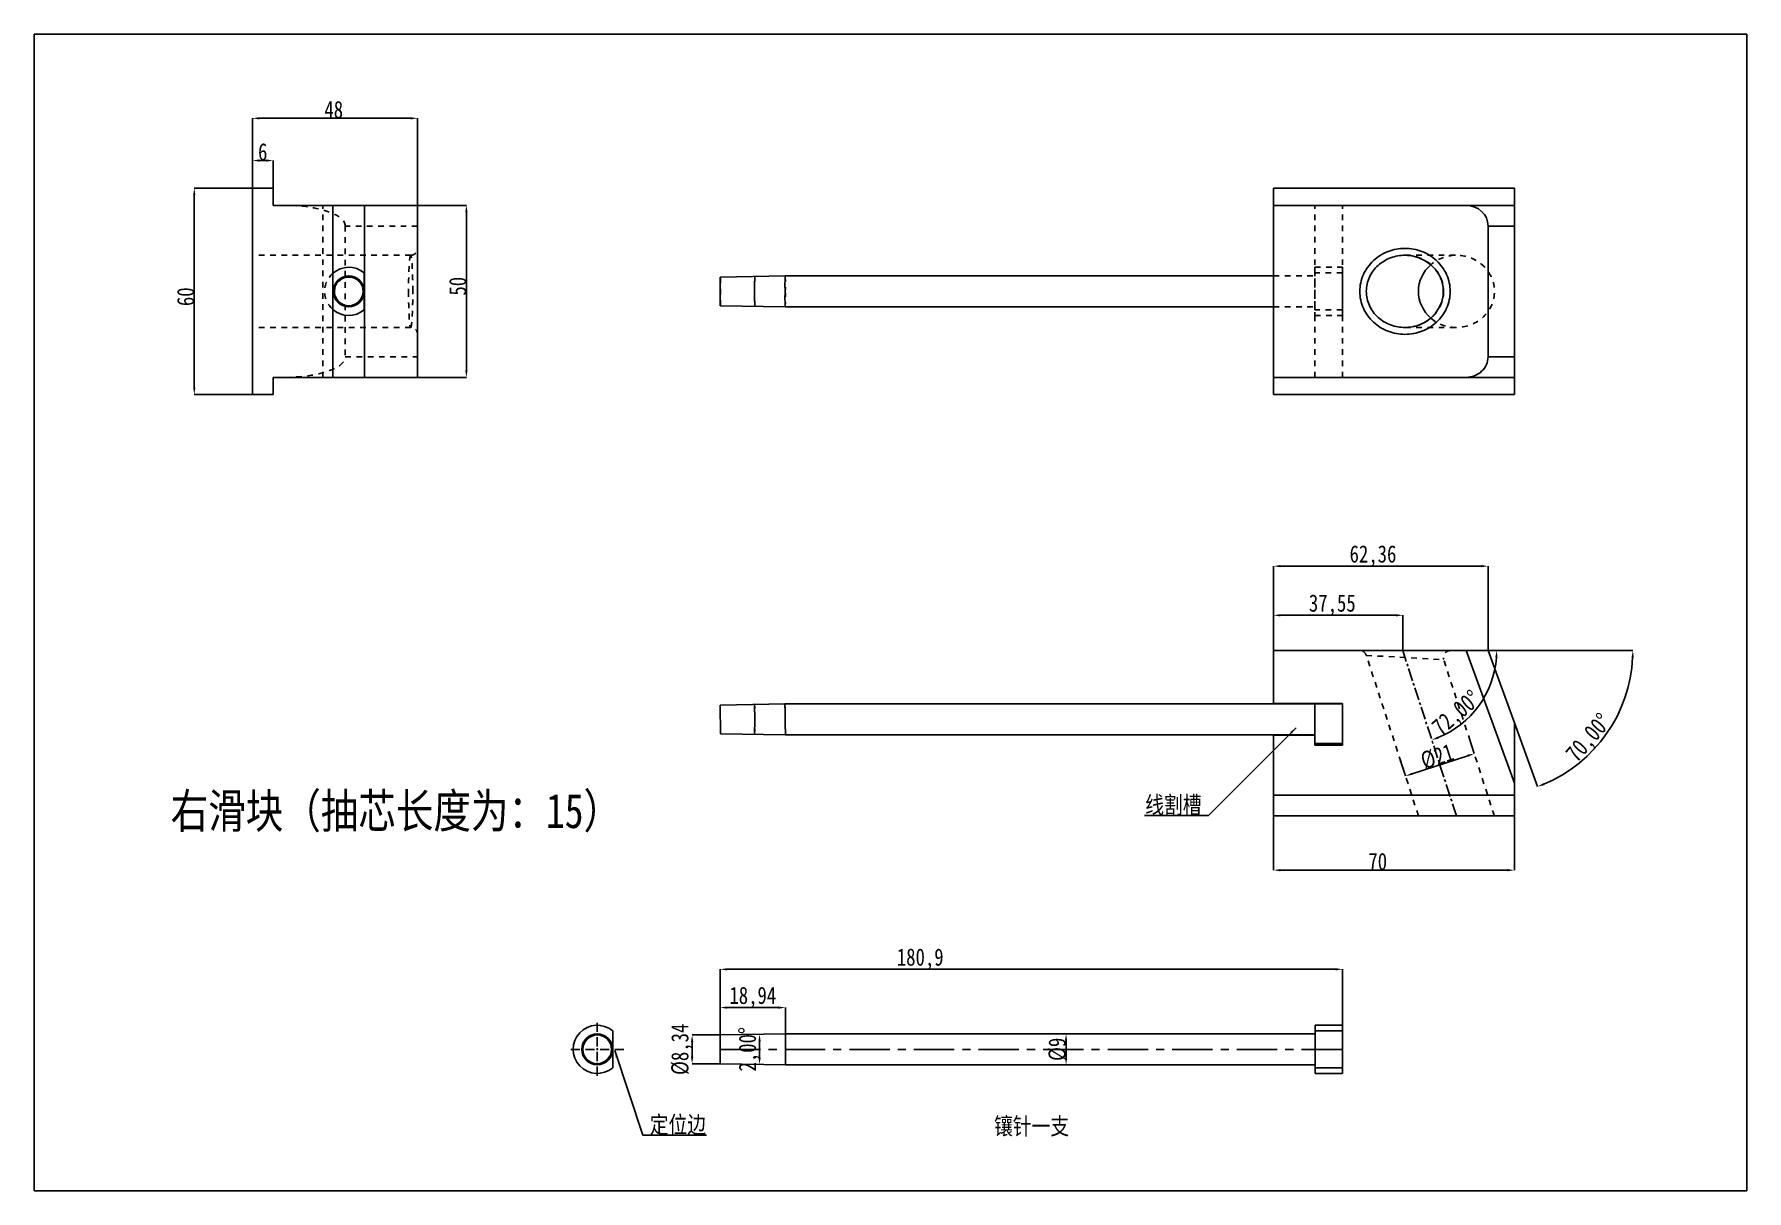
# Model space of a CAD drawing. Header units: millimetres. Extents: x 1937 to 4271, y -9032 to 1737.
# Drawn here: x 2443.4 to 2941.2, y -8301.4 to -7965.1 of the extents above; entities that cross this region are included whole.
import ezdxf

# ---------------------------------------------------------------- set-up
doc = ezdxf.new("R2010")
doc.units = ezdxf.units.MM
doc.header["$LTSCALE"] = 16.335
doc.header["$PDMODE"] = 3
doc.header["$PDSIZE"] = 0.3125
doc.linetypes.add('CENTER', pattern=[0.6, 0.375, -0.075, 0.075, -0.075])
doc.linetypes.add('HIDDEN', pattern=[0.2, 0.1, -0.1])
doc.layers.get('0').update_dxf_attribs({"linetype": 'CONTINUOUS'})
doc.layers.get('Defpoints').update_dxf_attribs({"linetype": 'CONTINUOUS'})
doc.layers.add('DEFAULT_2', color=8, linetype='HIDDEN')
doc.layers.add('dim', color=3, linetype='CONTINUOUS')
doc.styles.get("Standard").update_dxf_attribs({"font": 'txt', "width": 0.8})
doc.dimstyles.new('副本 ISO-25-1', dxfattribs={"dimtxt": 10, "dimasz": 10, "dimexe": 0, "dimexo": 0, "dimgap": 0, "dimtad": 1, "dimtxsty": 'Standard', "dimcen": 0, "dimclrd": 6, "dimclre": 6, "dimclrt": 4, "dimazin": 0, "dimtfac": 1, "dimtofl": 0, "dimtmove": 0, "dimatfit": 3, "dimfxl": 0, "dimarcsym": 0})

# ---------------------------------------------------------------- blocks, each defined once
blk = doc.blocks.new('*D251')
at = {"layer": 'Defpoints', "color": 0}
for p in [(2803.66, -8134.08), (2803.66, -8144.35), (2841.22, -8144.35)]:
    blk.add_point(p, dxfattribs=at)
at = {"layer": 'dim', "color": 6, "lineweight": -2}
for p, q in [((2803.66, -8144.35), (2803.66, -8134.08)), ((2839.22, -8134.08), (2805.66, -8134.08)), ((2841.22, -8144.35), (2841.22, -8134.08))]:
    blk.add_line(p, q, dxfattribs=at)
at = {"layer": 'dim', "color": 6}
for points in [[(2805.66, -8133.74), (2805.66, -8134.41), (2803.66, -8134.08)], [(2839.22, -8133.74), (2839.22, -8134.41), (2841.22, -8134.08)]]:
    blk.add_solid(points, dxfattribs=at)
at = {"layer": 'dim', "color": 4, "insert": (2820.73, -8131.16), "char_height": 5, "attachment_point": 5}
blk.add_mtext('37,55', dxfattribs=at)
blk = doc.blocks.new('*D252')
at = {"layer": 'Defpoints', "color": 0}
for p in [(2803.66, -8144.35), (2841.22, -8144.35), (2866.02, -8144.35), (2866.16, -8155.45), (2856.81, -8192.35)]:
    blk.add_point(p, dxfattribs=at)
at = {"layer": 'dim', "color": 6, "lineweight": -2}
blk.add_line((2866.02, -8144.35), (2868.52, -8144.35), dxfattribs=at)
blk.add_arc((2841.22, -8144.35), 27.3, 292.1984, 355.8016, dxfattribs=at)
at = {"layer": 'dim', "color": 6}
for points in [[(2868.11, -8146.33), (2868.78, -8146.36), (2868.52, -8144.35)], [(2851.65, -8169.94), (2851.42, -8169.31), (2849.65, -8170.31)]]:
    blk.add_solid(points, dxfattribs=at)
at = {"layer": 'dim', "color": 4, "insert": (2857.09, -8162.85), "char_height": 5, "attachment_point": 5, "rotation": 40.6194}
blk.add_mtext('72,00°', dxfattribs=at)
blk = doc.blocks.new('*D253')
at = {"layer": 'Defpoints', "color": 0}
for p in [(2803.66, -8144.35), (2866.02, -8144.35), (2866.02, -8144.35), (2904.65, -8161.01), (2873.66, -8165.35)]:
    blk.add_point(p, dxfattribs=at)
at = {"layer": 'dim', "color": 6, "lineweight": -2}
for p, q in [((2866.02, -8144.35), (2908.09, -8144.35)), ((2873.66, -8165.35), (2880.41, -8183.88))]:
    blk.add_line(p, q, dxfattribs=at)
blk.add_arc((2866.02, -8144.35), 42.07, 292.7242, 357.2758, dxfattribs=at)
at = {"layer": 'dim', "color": 6}
for points in [[(2907.71, -8146.34), (2908.38, -8146.35), (2908.09, -8144.35)], [(2882.39, -8183.46), (2882.15, -8182.84), (2880.41, -8183.88)]]:
    blk.add_solid(points, dxfattribs=at)
at = {"layer": 'dim', "color": 4, "insert": (2895.6, -8169.99), "char_height": 5, "attachment_point": 5, "rotation": 49.0781}
blk.add_mtext('70,00°', dxfattribs=at)
blk = doc.blocks.new('*D254')
at = {"layer": 'Defpoints', "color": 0}
for p in [(2803.66, -8119.79), (2803.66, -8144.35), (2866.02, -8144.35)]:
    blk.add_point(p, dxfattribs=at)
at = {"layer": 'dim', "color": 6, "lineweight": -2}
for p, q in [((2803.66, -8144.35), (2803.66, -8119.79)), ((2864.02, -8119.79), (2805.66, -8119.79)), ((2866.02, -8144.35), (2866.02, -8119.79))]:
    blk.add_line(p, q, dxfattribs=at)
at = {"layer": 'dim', "color": 6}
for points in [[(2805.66, -8119.45), (2805.66, -8120.12), (2803.66, -8119.79)], [(2864.02, -8119.45), (2864.02, -8120.12), (2866.02, -8119.79)]]:
    blk.add_solid(points, dxfattribs=at)
at = {"layer": 'dim', "color": 4, "insert": (2832.56, -8116.87), "char_height": 5, "attachment_point": 5}
blk.add_mtext('62,36', dxfattribs=at)
blk = doc.blocks.new('*D255')
at = {"layer": 'Defpoints', "color": 0}
for p in [(2860.48, -8169.65), (2840.51, -8176.14), (2842.02, -8180.78)]:
    blk.add_point(p, dxfattribs=at)
at = {"layer": 'dim', "color": 6, "lineweight": -2}
for p, q in [((2860.48, -8169.65), (2861.99, -8174.29)), ((2840.51, -8176.14), (2842.02, -8180.78)), ((2860.09, -8174.91), (2843.92, -8180.16))]:
    blk.add_line(p, q, dxfattribs=at)
at = {"layer": 'dim', "color": 6}
for points in [[(2859.98, -8174.59), (2860.19, -8175.23), (2861.99, -8174.29)], [(2843.82, -8179.85), (2844.02, -8180.48), (2842.02, -8180.78)]]:
    blk.add_solid(points, dxfattribs=at)
at = {"layer": 'dim', "color": 4, "insert": (2851.23, -8175.16), "char_height": 5, "attachment_point": 5, "rotation": 18}
blk.add_mtext('%%c21', dxfattribs=at)
blk = doc.blocks.new('*D256')
at = {"layer": 'Defpoints', "color": 0}
for p in [(2803.66, -8192.35), (2873.66, -8192.35), (2803.66, -8208.17)]:
    blk.add_point(p, dxfattribs=at)
at = {"layer": 'dim', "color": 6, "lineweight": -2}
for p, q in [((2803.66, -8192.35), (2803.66, -8208.17)), ((2873.66, -8192.35), (2873.66, -8208.17)), ((2871.66, -8208.17), (2805.66, -8208.17))]:
    blk.add_line(p, q, dxfattribs=at)
at = {"layer": 'dim', "color": 6}
for points in [[(2805.66, -8207.84), (2805.66, -8208.51), (2803.66, -8208.17)], [(2871.66, -8207.84), (2871.66, -8208.51), (2873.66, -8208.17)]]:
    blk.add_solid(points, dxfattribs=at)
at = {"layer": 'dim', "color": 4, "insert": (2833.94, -8205.67), "char_height": 5, "attachment_point": 5}
blk.add_mtext('70', dxfattribs=at)
blk = doc.blocks.new('*D257')
at = {"layer": 'Defpoints', "color": 0}
for p in [(2506.83, -8001.86), (2506.83, -8009.9), (2512.83, -8009.9)]:
    blk.add_point(p, dxfattribs=at)
at = {"layer": 'dim', "color": 6, "lineweight": -2}
for p, q in [((2506.83, -8009.9), (2506.83, -8001.86)), ((2510.83, -8001.86), (2508.83, -8001.86)), ((2512.83, -8009.9), (2512.83, -8001.86))]:
    blk.add_line(p, q, dxfattribs=at)
at = {"layer": 'dim', "color": 6}
for points in [[(2508.83, -8001.53), (2508.83, -8002.2), (2506.83, -8001.86)], [(2510.83, -8001.53), (2510.83, -8002.2), (2512.83, -8001.86)]]:
    blk.add_solid(points, dxfattribs=at)
at = {"layer": 'dim', "color": 4, "insert": (2509.83, -7999.36), "char_height": 5, "attachment_point": 5}
blk.add_mtext('6', dxfattribs=at)
blk = doc.blocks.new('*D258')
at = {"layer": 'Defpoints', "color": 0}
for p in [(2554.83, -7989.59), (2506.83, -8009.9), (2554.83, -8014.9)]:
    blk.add_point(p, dxfattribs=at)
at = {"layer": 'dim', "color": 6, "lineweight": -2}
for p, q in [((2506.83, -8009.9), (2506.83, -7989.59)), ((2508.83, -7989.59), (2552.83, -7989.59)), ((2554.83, -8014.9), (2554.83, -7989.59))]:
    blk.add_line(p, q, dxfattribs=at)
at = {"layer": 'dim', "color": 6}
for points in [[(2508.83, -7989.26), (2508.83, -7989.92), (2506.83, -7989.59)], [(2552.83, -7989.26), (2552.83, -7989.92), (2554.83, -7989.59)]]:
    blk.add_solid(points, dxfattribs=at)
at = {"layer": 'dim', "color": 4, "insert": (2530.47, -7987.09), "char_height": 5, "attachment_point": 5}
blk.add_mtext('48', dxfattribs=at)
blk = doc.blocks.new('*D259')
at = {"layer": 'Defpoints', "color": 0}
for p in [(2549.93, -8014.9), (2551.73, -8064.9), (2569.03, -8064.9)]:
    blk.add_point(p, dxfattribs=at)
at = {"layer": 'dim', "color": 6, "lineweight": -2}
for p, q in [((2549.93, -8014.9), (2569.03, -8014.9)), ((2569.03, -8016.9), (2569.03, -8062.9)), ((2551.73, -8064.9), (2569.03, -8064.9))]:
    blk.add_line(p, q, dxfattribs=at)
at = {"layer": 'dim', "color": 6}
for points in [[(2568.69, -8016.9), (2569.36, -8016.9), (2569.03, -8014.9)], [(2568.69, -8062.9), (2569.36, -8062.9), (2569.03, -8064.9)]]:
    blk.add_solid(points, dxfattribs=at)
at = {"layer": 'dim', "color": 4, "insert": (2566.53, -8038.4), "char_height": 5, "attachment_point": 5, "rotation": 90}
blk.add_mtext('50', dxfattribs=at)
blk = doc.blocks.new('*D260')
at = {"layer": 'Defpoints', "color": 0}
for p in [(2506.83, -8009.9), (2489.93, -8069.9), (2506.83, -8069.9)]:
    blk.add_point(p, dxfattribs=at)
at = {"layer": 'dim', "color": 6, "lineweight": -2}
for p, q in [((2506.83, -8009.9), (2489.93, -8009.9)), ((2489.93, -8011.9), (2489.93, -8067.9)), ((2506.83, -8069.9), (2489.93, -8069.9))]:
    blk.add_line(p, q, dxfattribs=at)
at = {"layer": 'dim', "color": 6}
for points in [[(2489.6, -8011.9), (2490.26, -8011.9), (2489.93, -8009.9)], [(2489.6, -8067.9), (2490.26, -8067.9), (2489.93, -8069.9)]]:
    blk.add_solid(points, dxfattribs=at)
at = {"layer": 'dim', "color": 4, "insert": (2487.43, -8041.46), "char_height": 5, "attachment_point": 5, "rotation": 90}
blk.add_mtext('60', dxfattribs=at)
blk = doc.blocks.new('*D261')
at = {"layer": 'Defpoints', "color": 0}
for p in [(2642.81, -8256.09), (2661.75, -8255.76), (2654.27, -8258.81), (2642.81, -8264.43), (2661.75, -8264.76)]:
    blk.add_point(p, dxfattribs=at)
at = {"layer": 'dim', "color": 6, "lineweight": -2}
blk.add_arc((2403.94, -8260.26), 250.33, 359.4578, 0.5422, dxfattribs=at)
at = {"layer": 'dim', "color": 6}
for points in [[(2653.93, -8257.9), (2654.59, -8257.89), (2654.23, -8255.89)], [(2654.59, -8262.64), (2653.93, -8262.63), (2654.23, -8264.63)]]:
    blk.add_solid(points, dxfattribs=at)
at = {"layer": 'dim', "color": 4, "insert": (2651.35, -8260.26), "char_height": 5, "attachment_point": 5, "rotation": 90}
blk.add_mtext('2,00°', dxfattribs=at)
blk = doc.blocks.new('*D262')
at = {"layer": 'Defpoints', "color": 0}
for p in [(2642.81, -8256.09), (2634.64, -8264.43), (2642.81, -8264.43)]:
    blk.add_point(p, dxfattribs=at)
at = {"layer": 'dim', "color": 6, "lineweight": -2}
for p, q in [((2642.81, -8256.09), (2634.64, -8256.09)), ((2634.64, -8258.09), (2634.64, -8262.43)), ((2642.81, -8264.43), (2634.64, -8264.43))]:
    blk.add_line(p, q, dxfattribs=at)
at = {"layer": 'dim', "color": 6}
for points in [[(2634.3, -8258.09), (2634.97, -8258.09), (2634.64, -8256.09)], [(2634.3, -8262.43), (2634.97, -8262.43), (2634.64, -8264.43)]]:
    blk.add_solid(points, dxfattribs=at)
at = {"layer": 'dim', "color": 4, "insert": (2631.72, -8260.26), "char_height": 5, "attachment_point": 5, "rotation": 90}
blk.add_mtext('%%c8,34', dxfattribs=at)
blk = doc.blocks.new('*D263')
at = {"layer": 'Defpoints', "color": 0}
for p in [(2661.75, -8248.12), (2642.81, -8257.21), (2661.75, -8257.21)]:
    blk.add_point(p, dxfattribs=at)
at = {"layer": 'dim', "color": 6, "lineweight": -2}
for p, q in [((2642.81, -8257.21), (2642.81, -8248.12)), ((2644.81, -8248.12), (2659.75, -8248.12)), ((2661.75, -8257.21), (2661.75, -8248.12))]:
    blk.add_line(p, q, dxfattribs=at)
at = {"layer": 'dim', "color": 6}
for points in [[(2644.81, -8247.79), (2644.81, -8248.46), (2642.81, -8248.12)], [(2659.75, -8247.79), (2659.75, -8248.46), (2661.75, -8248.12)]]:
    blk.add_solid(points, dxfattribs=at)
at = {"layer": 'dim', "color": 4, "insert": (2652.28, -8245.21), "char_height": 5, "attachment_point": 5}
blk.add_mtext('18,94', dxfattribs=at)
blk = doc.blocks.new('*D264')
at = {"layer": 'Defpoints', "color": 0}
for p in [(2823.71, -8237), (2823.71, -8253.26), (2642.81, -8257.21)]:
    blk.add_point(p, dxfattribs=at)
at = {"layer": 'dim', "color": 6, "lineweight": -2}
for p, q in [((2642.81, -8257.21), (2642.81, -8237)), ((2644.81, -8237), (2821.71, -8237)), ((2823.71, -8253.26), (2823.71, -8237))]:
    blk.add_line(p, q, dxfattribs=at)
at = {"layer": 'dim', "color": 6}
for points in [[(2644.81, -8236.67), (2644.81, -8237.33), (2642.81, -8237)], [(2821.71, -8236.67), (2821.71, -8237.33), (2823.71, -8237)]]:
    blk.add_solid(points, dxfattribs=at)
at = {"layer": 'dim', "color": 4, "insert": (2700.95, -8234.08), "char_height": 5, "attachment_point": 5}
blk.add_mtext('180,9', dxfattribs=at)
blk = doc.blocks.new('*D265')
at = {"layer": 'Defpoints', "color": 0}
for p in [(2743.34, -8255.76), (2743.34, -8264.76), (2743.34, -8264.76)]:
    blk.add_point(p, dxfattribs=at)
at = {"layer": 'dim', "color": 6, "lineweight": -2}
blk.add_line((2743.34, -8257.76), (2743.34, -8262.76), dxfattribs=at)
at = {"layer": 'dim', "color": 6}
for points in [[(2743.01, -8257.76), (2743.67, -8257.76), (2743.34, -8255.76)], [(2743.01, -8262.76), (2743.67, -8262.76), (2743.34, -8264.76)]]:
    blk.add_solid(points, dxfattribs=at)
at = {"layer": 'dim', "color": 4, "insert": (2740.84, -8260.26), "char_height": 5, "attachment_point": 5, "rotation": 90}
blk.add_mtext('%%c9', dxfattribs=at)

msp = doc.modelspace()

# ---------------------------------------------------------------- linework, layer by layer
at = {"color": 7, "linetype": 'Continuous'}
for p, q in [((2506.826, -8009.899), (2506.826, -8069.899)), ((2506.826, -8009.899), (2512.826, -8009.899)), ((2512.826, -8009.899), (2512.826, -8014.899)), ((2803.664, -8009.899), (2803.664, -8069.899)), ((2803.664, -8009.899), (2873.664, -8009.899)), ((2873.664, -8009.899), (2873.664, -8069.899)), ((2512.826, -8014.899), (2554.826, -8014.899)), ((2530.226, -8014.899), (2530.226, -8064.899)), ((2539.426, -8014.899), (2539.426, -8064.899)), ((2554.826, -8014.899), (2554.826, -8064.899)), ((2803.664, -8014.899), (2873.664, -8014.899)), ((2866.021, -8020.899), (2873.664, -8020.899)), ((2866.021, -8020.899), (2866.021, -8058.899)), ((2841.868, -8029.399), (2841.878, -8029.399)), ((2539.326, -8034.537), (2539.326, -8045.261)), ((2642.833, -8035.728), (2661.696, -8035.399)), ((2661.696, -8035.399), (2803.664, -8035.399)), ((2642.833, -8044.07), (2661.697, -8044.399)), ((2661.697, -8044.399), (2803.664, -8044.399)), ((2841.868, -8050.399), (2841.858, -8050.399)), ((2873.664, -8058.899), (2866.021, -8058.899)), ((2512.826, -8064.899), (2512.826, -8069.899)), ((2554.826, -8064.899), (2512.826, -8064.899)), ((2803.664, -8064.899), (2873.664, -8064.899)), ((2512.826, -8069.899), (2506.826, -8069.899)), ((2803.664, -8069.899), (2873.664, -8069.899)), ((2803.664, -8144.346), (2866.021, -8144.346)), ((2803.664, -8144.346), (2803.664, -8159.746)), ((2873.664, -8182.888), (2859.636, -8144.346)), ((2873.664, -8165.346), (2866.021, -8144.346)), ((2642.761, -8160.175), (2661.696, -8159.844)), ((2642.761, -8160.175), (2642.906, -8168.516)), ((2652.808, -8159.999), (2652.883, -8164.344)), ((2661.628, -8159.846), (2661.661, -8159.846)), ((2661.696, -8159.846), (2823.664, -8159.846)), ((2815.664, -8159.846), (2815.664, -8171.346)), ((2823.664, -8159.846), (2823.664, -8171.346)), ((2642.906, -8168.516), (2661.696, -8168.844)), ((2652.883, -8164.344), (2652.808, -8168.689)), ((2661.731, -8168.845), (2661.767, -8168.846)), ((2661.731, -8168.846), (2661.731, -8168.846)), ((2661.766, -8168.846), (2815.614, -8168.846)), ((2803.664, -8168.946), (2803.664, -8192.346)), ((2873.664, -8165.346), (2873.664, -8192.346)), ((2815.664, -8171.346), (2823.664, -8171.346)), ((2803.664, -8186.346), (2873.664, -8186.346)), ((2803.664, -8192.346), (2873.664, -8192.346)), ((2815.714, -8253.262), (2823.714, -8253.262)), ((2815.714, -8253.262), (2815.714, -8267.261)), ((2823.714, -8267.261), (2823.714, -8253.262)), ((2611.547, -8254.9), (2611.547, -8265.624)), ((2642.811, -8256.092), (2661.746, -8255.762)), ((2661.746, -8255.762), (2815.714, -8255.762)), ((2823.714, -8254.9), (2815.714, -8254.9)), ((2642.811, -8264.431), (2661.747, -8264.762)), ((2661.747, -8264.762), (2815.714, -8264.762)), ((2823.714, -8265.624), (2815.714, -8265.624)), ((2815.714, -8267.262), (2823.714, -8267.262))]:
    msp.add_line(p, q, dxfattribs=at)
at = {"color": 2, "linetype": 'Continuous'}
for p, q in [((2803.664, -8159.746), (2823.714, -8159.746)), ((2823.714, -8171.846), (2823.714, -8159.746)), ((2803.664, -8168.946), (2815.614, -8168.946)), ((2815.614, -8168.946), (2815.614, -8171.846)), ((2815.614, -8171.846), (2823.714, -8171.846))]:
    msp.add_line(p, q, dxfattribs=at)
at = {"color": 1, "linetype": 'CENTER', "ltscale": 0.435384}
for p, q in [((2607.047, -8267.962), (2607.047, -8252.562)), ((2599.347, -8260.262), (2614.747, -8260.262))]:
    msp.add_line(p, q, dxfattribs=at)
for p, q in [((2642.811, -8264.431), (2642.811, -8256.092)), ((2661.746, -8255.762), (2661.747, -8264.762))]:
    msp.add_line(p, q)
at = {"color": 1, "linetype": 'CENTER', "ltscale": 1.915292}
msp.add_line((2642.811, -8260.262), (2823.714, -8260.262), dxfattribs=at)
msp.add_lwpolyline([(2443.408, -7965.146), (2941.212, -7965.146), (2941.212, -8301.374), (2443.408, -8301.374)], close=True)
at = {"color": 7, "linetype": 'Continuous'}
for points in [[(2841.878, -8029.399), (2843.913, -8029.578), (2845.909, -8030.114), (2847.751, -8030.982), (2849.375, -8032.14), (2850.736, -8033.542), (2851.799, -8035.137), (2852.537, -8036.867), (2852.935, -8038.674), (2853.011, -8039.899)], [(2853.011, -8039.899), (2852.941, -8041.08), (2852.548, -8042.896), (2851.813, -8044.634), (2850.753, -8046.235), (2849.394, -8047.642), (2847.77, -8048.805), (2845.927, -8049.677), (2843.93, -8050.218), (2841.858, -8050.399)]]:
    msp.add_lwpolyline(points, dxfattribs=at)
for centre, radius in [((2534.826, -8039.899), 4.5), ((2534.829, -8039.899), 4.346), ((2607.047, -8260.262), 4.5), ((2607.049, -8260.261), 4.346)]:
    msp.add_circle(centre, radius, dxfattribs=at)
for centre, start, end in [((2534.826, -8039.899), 49.9948, 131.45192), ((2534.826, -8039.899), 228.54808, 310.0052), ((2607.047, -8260.262), 49.9948, 310.0052)]:
    msp.add_arc(centre, 7, start, end, dxfattribs=at)
for centre, major_axis, ratio, start_param, end_param in [((2859.636, -8020.899), (6.385, 0), 0.9396926, 0, 1.5707963), ((2856.814, -8039.899), (11.04, 0), 0.9510565, 2.3099109, 3.9734741), ((2642.833, -8039.899), (0, 4.171), 0.0174551, 0.0003047, 3.141288), ((2859.636, -8058.899), (-6.385, 0), 0.9396926, 1.5707963, 3.1415927)]:
    msp.add_ellipse(centre, major_axis=major_axis, ratio=ratio, start_param=start_param, end_param=end_param, dxfattribs=at)
for centre in [(2534.826, -8039.899), (2607.047, -8260.262)]:
    msp.add_ellipse(centre, major_axis=(4.17, -0.048), ratio=1, dxfattribs=at)
for points, knots in [([(2828.725, -8039.899), (2828.725, -8039.062), (2828.903, -8037.382), (2829.691, -8034.977), (2830.956, -8032.785), (2832.634, -8030.891), (2834.649, -8029.36), (2837.662, -8027.866), (2841.868, -8027.088), (2846.075, -8027.866), (2849.088, -8029.36), (2851.102, -8030.891), (2852.78, -8032.785), (2854.045, -8034.977), (2854.833, -8037.381), (2855.011, -8039.062), (2855.011, -8039.899)], [0, 0, 0, 0, 0.0625165, 0.1250487, 0.1875999, 0.2501701, 0.3127538, 0.3753446, 0.5000066, 0.6246666, 0.6872531, 0.7498295, 0.8123905, 0.8749338, 0.9374618, 1, 1, 1, 1]), ([(2830.627, -8039.899), (2830.627, -8039.189), (2830.783, -8037.763), (2831.469, -8035.728), (2832.566, -8033.882), (2834.487, -8031.773), (2837.598, -8029.904), (2840.453, -8029.399), (2841.868, -8029.399)], [0, 0, 0, 0, 0.1252496, 0.2505175, 0.3757979, 0.5010835, 0.7505179, 1, 1, 1, 1]), ([(2652.883, -8035.553), (2652.881, -8035.553), (2652.878, -8035.563), (2652.873, -8035.587), (2652.867, -8035.652), (2652.86, -8035.753), (2652.854, -8035.897), (2652.847, -8036.079), (2652.841, -8036.297), (2652.835, -8036.551), (2652.827, -8036.95), (2652.819, -8037.516), (2652.813, -8038.258), (2652.808, -8039.062), (2652.808, -8039.617), (2652.808, -8039.899)], [0, 0, 0, 0, 0.0015048, 0.0052386, 0.0197525, 0.0436322, 0.0767286, 0.1187009, 0.1691258, 0.2275689, 0.2934565, 0.4448443, 0.6175683, 0.8052268, 1, 1, 1, 1]), ([(2661.661, -8039.899), (2661.661, -8039.607), (2661.641, -8039.033), (2661.621, -8038.2), (2661.636, -8037.432), (2661.646, -8036.846), (2661.651, -8036.432), (2661.656, -8036.17), (2661.662, -8035.944), (2661.668, -8035.755), (2661.674, -8035.607), (2661.68, -8035.509), (2661.685, -8035.452), (2661.688, -8035.424), (2661.691, -8035.41), (2661.693, -8035.399), (2661.696, -8035.399)], [0, 0, 0, 0, 0.194793, 0.3824589, 0.5552221, 0.7066442, 0.7725362, 0.8309811, 0.8814088, 0.9233837, 0.95648, 0.9803529, 0.9887799, 0.9948491, 0.9985594, 1, 1, 1, 1]), ([(2652.808, -8039.899), (2652.808, -8040.182), (2652.808, -8040.736), (2652.813, -8041.541), (2652.819, -8042.283), (2652.827, -8042.848), (2652.835, -8043.248), (2652.841, -8043.501), (2652.847, -8043.72), (2652.854, -8043.901), (2652.86, -8044.045), (2652.867, -8044.147), (2652.873, -8044.211), (2652.878, -8044.236), (2652.881, -8044.245), (2652.883, -8044.245)], [0, 0, 0, 0, 0.1947732, 0.3824316, 0.5551557, 0.7065434, 0.7724311, 0.8308742, 0.8812991, 0.9232714, 0.9563678, 0.9802475, 0.9947613, 0.9984952, 1, 1, 1, 1]), ([(2661.661, -8039.899), (2661.661, -8040.192), (2661.642, -8040.765), (2661.621, -8041.599), (2661.637, -8042.367), (2661.646, -8042.953), (2661.652, -8043.366), (2661.657, -8043.629), (2661.663, -8043.855), (2661.669, -8044.043), (2661.675, -8044.191), (2661.681, -8044.29), (2661.686, -8044.346), (2661.689, -8044.375), (2661.692, -8044.389), (2661.694, -8044.399), (2661.697, -8044.399)], [0, 0, 0, 0, 0.1948254, 0.3825198, 0.5553042, 0.7067372, 0.77263, 0.8310721, 0.8814935, 0.9234585, 0.9565409, 0.9803963, 0.9888133, 0.9948716, 0.9985703, 1, 1, 1, 1]), ([(2855.011, -8039.899), (2855.011, -8040.736), (2854.833, -8042.417), (2854.045, -8044.821), (2852.78, -8047.013), (2851.102, -8048.907), (2849.087, -8050.439), (2846.074, -8051.932), (2841.868, -8052.71), (2837.661, -8051.932), (2834.649, -8050.439), (2832.634, -8048.907), (2830.956, -8047.013), (2829.691, -8044.821), (2828.903, -8042.417), (2828.725, -8040.737), (2828.725, -8039.899)], [0, 0, 0, 0, 0.0625165, 0.1250487, 0.1875999, 0.2501701, 0.3127538, 0.3753446, 0.5000066, 0.6246666, 0.6872531, 0.7498295, 0.8123905, 0.8749338, 0.9374618, 1, 1, 1, 1]), ([(2841.858, -8050.399), (2840.444, -8050.398), (2837.591, -8049.891), (2834.483, -8048.022), (2832.564, -8045.914), (2831.468, -8044.068), (2830.783, -8042.035), (2830.627, -8040.609), (2830.627, -8039.899)], [0, 0, 0, 0, 0.2494849, 0.4989039, 0.6241736, 0.7494409, 0.8747026, 1, 1, 1, 1]), ([(2661.63, -8160.066), (2661.625, -8160.156), (2661.63, -8160.369), (2661.642, -8160.735), (2661.649, -8161.19), (2661.658, -8161.94), (2661.676, -8163), (2661.689, -8163.882), (2661.697, -8164.346)], [0, 0, 0, 0, 0.063155, 0.1493715, 0.2565689, 0.3819929, 0.675099, 1, 1, 1, 1]), ([(2661.661, -8159.846), (2661.662, -8159.846), (2661.657, -8159.853), (2661.658, -8159.861), (2661.652, -8159.88), (2661.645, -8159.915), (2661.635, -8159.979), (2661.631, -8160.034), (2661.63, -8160.066)], [0, 0, 0, 0, 0.0163449, 0.0649132, 0.1449842, 0.2559403, 0.5685342, 1, 1, 1, 1]), ([(2661.763, -8168.625), (2661.767, -8168.535), (2661.763, -8168.322), (2661.751, -8167.956), (2661.744, -8167.501), (2661.735, -8166.751), (2661.717, -8165.691), (2661.704, -8164.809), (2661.697, -8164.346)], [0, 0, 0, 0, 0.0631552, 0.149371, 0.2565682, 0.3819922, 0.6750986, 1, 1, 1, 1]), ([(2661.731, -8168.846), (2661.734, -8168.842), (2661.736, -8168.821), (2661.748, -8168.782), (2661.756, -8168.712), (2661.761, -8168.657), (2661.763, -8168.625)], [0, 0, 0, 0, 0.0653619, 0.2565093, 0.5689578, 1, 1, 1, 1])]:
    msp.add_open_spline(points, degree=3, knots=knots, dxfattribs=at)
at = {"layer": 'DEFAULT_2', "color": 8, "linetype": 'HIDDEN'}
for p, q in [((2527.326, -8064.899), (2527.326, -8014.899)), ((2815.614, -8064.899), (2815.614, -8014.899)), ((2823.714, -8064.899), (2823.714, -8014.899)), ((2533.826, -8020.899), (2533.826, -8058.899)), ((2554.826, -8020.899), (2533.826, -8020.899)), ((2552.826, -8029.399), (2506.826, -8029.399)), ((2841.868, -8029.399), (2856.814, -8029.399)), ((2815.664, -8032.899), (2823.664, -8032.899)), ((2815.664, -8032.899), (2815.664, -8046.899)), ((2823.664, -8034.537), (2815.664, -8034.537)), ((2823.664, -8046.899), (2823.664, -8032.899)), ((2803.664, -8035.399), (2815.664, -8035.399)), ((2803.664, -8044.399), (2815.664, -8044.399)), ((2823.664, -8045.261), (2815.664, -8045.261)), ((2815.664, -8046.899), (2823.664, -8046.899)), ((2552.826, -8050.399), (2506.826, -8050.399)), ((2841.868, -8050.399), (2856.814, -8050.399)), ((2533.826, -8058.899), (2554.826, -8058.899)), ((2845.774, -8192.346), (2830.627, -8145.728)), ((2830.627, -8145.728), (2853.109, -8146.964)), ((2867.855, -8192.346), (2853.109, -8146.964)), ((2652.883, -8164.344), (2652.808, -8159.999)), ((2661.661, -8159.846), (2661.696, -8159.846)), ((2652.808, -8168.689), (2652.883, -8164.344)), ((2661.696, -8168.844), (2661.731, -8168.845)), ((2815.614, -8168.846), (2815.664, -8168.846))]:
    msp.add_line(p, q, dxfattribs=at)
at = {"layer": 'DEFAULT_2', "color": 1, "linetype": 'CENTER', "ltscale": 0.601667}
msp.add_line((2856.814, -8192.346), (2841.218, -8144.346), dxfattribs=at)
at = {"layer": 'DEFAULT_2', "color": 8, "linetype": 'HIDDEN'}
for centre, radius, start, end in [((2552.826, -8027.399), 2, 270.00027, 360), ((2534.826, -8039.899), 7, 131.45192, 228.54808), ((2552.826, -8052.399), 2, 0.00109, 90.00027), ((2828.725, -8146.346), 2, 18, 90), ((2855.011, -8146.346), 2, 90, 198)]:
    msp.add_arc(centre, radius, start, end, dxfattribs=at)
for centre, major_axis, ratio, start_param, end_param in [((2516.284, -8020.899), (17.543, 0), 0.3420201, 0, 1.5707963), ((2856.814, -8039.899), (11.04, 0), 0.9510565, 3.9734741, 8.5930962), ((2642.833, -8039.899), (0, 4.171), 0.0174551, 3.141288, 6.28349), ((2516.284, -8058.899), (17.543, 0), 0.3420201, -1.5707963, 0)]:
    msp.add_ellipse(centre, major_axis=major_axis, ratio=ratio, start_param=start_param, end_param=end_param, dxfattribs=at)
for points, knots in [([(2552.826, -8029.399), (2552.801, -8029.399), (2552.765, -8029.445), (2552.735, -8029.511), (2552.692, -8029.637), (2552.644, -8029.852), (2552.59, -8030.181), (2552.538, -8030.599), (2552.465, -8031.331), (2552.386, -8032.449), (2552.31, -8034.01), (2552.253, -8035.821), (2552.217, -8037.812), (2552.208, -8039.193), (2552.208, -8039.899)], [0, 0, 0, 0, 0.007127, 0.0133601, 0.021645, 0.0445733, 0.0760676, 0.1160573, 0.1643729, 0.284853, 0.4343555, 0.6080689, 0.7993566, 1, 1, 1, 1]), ([(2553.444, -8039.899), (2553.444, -8039.193), (2553.436, -8037.813), (2553.4, -8035.822), (2553.343, -8034.01), (2553.267, -8032.45), (2553.188, -8031.331), (2553.115, -8030.599), (2553.063, -8030.181), (2553.009, -8029.852), (2552.961, -8029.638), (2552.918, -8029.511), (2552.888, -8029.445), (2552.852, -8029.399), (2552.826, -8029.399)], [0, 0, 0, 0, 0.2005656, 0.391866, 0.5656012, 0.7151274, 0.835621, 0.8839378, 0.9239309, 0.9554247, 0.9783544, 0.9866386, 0.9928724, 1, 1, 1, 1]), ([(2841.878, -8029.399), (2843.292, -8029.4), (2846.145, -8029.907), (2849.254, -8031.776), (2851.172, -8033.884), (2852.268, -8035.73), (2852.953, -8037.764), (2853.109, -8039.189), (2853.109, -8039.899)], [0, 0, 0, 0, 0.2494849, 0.4989039, 0.6241737, 0.7494409, 0.8747026, 1, 1, 1, 1]), ([(2652.808, -8039.899), (2652.808, -8039.617), (2652.808, -8039.062), (2652.813, -8038.258), (2652.819, -8037.516), (2652.827, -8036.95), (2652.835, -8036.551), (2652.841, -8036.297), (2652.847, -8036.079), (2652.854, -8035.897), (2652.86, -8035.753), (2652.867, -8035.652), (2652.873, -8035.587), (2652.878, -8035.563), (2652.881, -8035.553), (2652.883, -8035.553)], [0, 0, 0, 0, 0.1947732, 0.3824317, 0.5551557, 0.7065435, 0.7724311, 0.8308742, 0.8812991, 0.9232714, 0.9563678, 0.9802475, 0.9947614, 0.9984952, 1, 1, 1, 1]), ([(2661.696, -8035.399), (2661.698, -8035.399), (2661.7, -8035.409), (2661.703, -8035.423), (2661.706, -8035.452), (2661.711, -8035.508), (2661.717, -8035.607), (2661.723, -8035.755), (2661.73, -8035.943), (2661.735, -8036.17), (2661.74, -8036.432), (2661.746, -8036.846), (2661.755, -8037.431), (2661.771, -8038.199), (2661.751, -8039.033), (2661.731, -8039.607), (2661.731, -8039.899)], [0, 0, 0, 0, 0.0014297, 0.0051284, 0.0111867, 0.0196036, 0.043459, 0.0765414, 0.1185063, 0.1689277, 0.2273698, 0.2932624, 0.4446954, 0.6174798, 0.8051744, 1, 1, 1, 1]), ([(2552.208, -8039.899), (2552.208, -8040.605), (2552.217, -8041.985), (2552.253, -8043.977), (2552.31, -8045.788), (2552.386, -8047.349), (2552.465, -8048.467), (2552.538, -8049.199), (2552.59, -8049.617), (2552.644, -8049.946), (2552.692, -8050.161), (2552.735, -8050.287), (2552.765, -8050.354), (2552.801, -8050.399), (2552.826, -8050.399)], [0, 0, 0, 0, 0.2005656, 0.391866, 0.5656012, 0.7151274, 0.835621, 0.8839378, 0.9239309, 0.9554247, 0.9783544, 0.9866386, 0.9928724, 1, 1, 1, 1]), ([(2552.826, -8050.399), (2552.852, -8050.399), (2552.888, -8050.354), (2552.918, -8050.287), (2552.961, -8050.161), (2553.009, -8049.946), (2553.063, -8049.617), (2553.115, -8049.199), (2553.188, -8048.467), (2553.267, -8047.349), (2553.343, -8045.788), (2553.4, -8043.977), (2553.436, -8041.986), (2553.444, -8040.606), (2553.444, -8039.899)], [0, 0, 0, 0, 0.007127, 0.0133601, 0.021645, 0.0445733, 0.0760676, 0.1160573, 0.1643729, 0.284853, 0.4343555, 0.6080689, 0.7993566, 1, 1, 1, 1]), ([(2661.731, -8039.899), (2661.731, -8040.192), (2661.751, -8040.765), (2661.772, -8041.599), (2661.756, -8042.367), (2661.747, -8042.953), (2661.741, -8043.366), (2661.736, -8043.629), (2661.731, -8043.855), (2661.724, -8044.043), (2661.718, -8044.191), (2661.712, -8044.29), (2661.707, -8044.346), (2661.704, -8044.375), (2661.701, -8044.389), (2661.699, -8044.399), (2661.697, -8044.399)], [0, 0, 0, 0, 0.1948258, 0.3825207, 0.5553055, 0.7067387, 0.7726315, 0.8310736, 0.8814949, 0.9234597, 0.9565419, 0.980397, 0.9888138, 0.9948719, 0.9985704, 1, 1, 1, 1]), ([(2853.109, -8039.899), (2853.109, -8040.61), (2852.953, -8042.035), (2852.267, -8044.07), (2851.17, -8045.917), (2849.25, -8048.026), (2846.138, -8049.894), (2843.283, -8050.399), (2841.868, -8050.399)], [0, 0, 0, 0, 0.1252496, 0.2505175, 0.3757979, 0.5010835, 0.7505179, 1, 1, 1, 1]), ([(2661.661, -8159.846), (2661.656, -8159.852), (2661.654, -8159.883), (2661.637, -8159.945), (2661.629, -8160.054), (2661.625, -8160.202), (2661.63, -8160.39), (2661.64, -8160.715), (2661.648, -8161.205), (2661.656, -8161.878), (2661.674, -8162.938), (2661.687, -8163.772), (2661.696, -8164.346)], [0, 0, 0, 0, 0.005034, 0.0197159, 0.0436756, 0.0767452, 0.1186982, 0.1691267, 0.2934601, 0.4448469, 0.6175751, 1, 1, 1, 1]), ([(2661.696, -8164.346), (2661.7, -8164.638), (2661.709, -8165.212), (2661.722, -8166.045), (2661.735, -8166.814), (2661.742, -8167.399), (2661.748, -8167.813), (2661.755, -8168.075), (2661.762, -8168.301), (2661.766, -8168.49), (2661.764, -8168.622), (2661.757, -8168.707), (2661.75, -8168.756), (2661.745, -8168.793), (2661.736, -8168.822), (2661.737, -8168.834), (2661.729, -8168.846), (2661.731, -8168.846)], [0, 0, 0, 0, 0.1948041, 0.382492, 0.5552439, 0.7066432, 0.7725316, 0.8309763, 0.8813988, 0.9233416, 0.9563961, 0.9695146, 0.9803409, 0.988849, 0.9949992, 0.9987381, 1, 1, 1, 1])]:
    msp.add_open_spline(points, degree=3, knots=knots, dxfattribs=at)

# ---------------------------------------------------------------- texts
at = {"layer": 'dim', "color": 4}
for s, insert, char_height, attachment_point in [('{\\fSimSun|b0|i0|c134|p2;右滑块（抽芯长度为：15）}', (2613.98, -8197.231), 10, 9), ('{\\fSimSun|b0|i0|c134|p2;线割槽}', (2782.73, -8192.241), 5, 9), ('{\\fSimSun|b0|i0|c134|p2;定位边}', (2622.324, -8285.222), 5, 7), ('{\\fSimSun|b0|i0|c134|p2;镶针一支}', (2744.241, -8285.62), 5, 9)]:
    msp.add_mtext(s, dxfattribs=dict(at, insert=insert, char_height=char_height, attachment_point=attachment_point))

# ---------------------------------------------------------------- dimensions: what is measured, and where the dimension line sits
at = {"layer": 'dim'}
for base, p1, p2, picture, middle in [((2554.826, -7989.591), (2506.826, -8009.899), (2554.826, -8014.899), '*D258', (2530.465, -7989.591)), ((2506.826, -8001.862), (2512.826, -8009.899), (2506.826, -8009.899), '*D257', (2509.826, -8001.862)), ((2803.664, -8119.787), (2866.021, -8144.346), (2803.664, -8144.346), '*D254', (2832.56, -8119.787)), ((2803.664, -8134.078), (2841.218, -8144.346), (2803.664, -8144.346), '*D251', (2820.734, -8134.078)), ((2803.664, -8208.174), (2873.664, -8192.346), (2803.664, -8192.346), '*D256', (2833.936, -8208.174)), ((2823.714, -8237.001), (2642.811, -8257.209), (2823.714, -8253.262), '*D264', (2700.949, -8237.001)), ((2661.7457, -8248.1237), (2642.8106, -8257.2089), (2661.7457, -8257.2066), '*D263', (2652.2781, -8248.1237))]:
    dim = msp.add_linear_dim(base=base, p1=p1, p2=p2, dimstyle='副本 ISO-25-1', override={"dimtxt": 5, "dimasz": 2, "dimfxl": 1.25, "dimarcsym": 1}, dxfattribs=at)
    dim.commit()
    dim.dimension.update_dxf_attribs({"geometry": picture, "text_midpoint": middle, "dimtype": 160})
for base, p1, p2, picture, middle in [((2489.93, -8069.899), (2506.826, -8009.899), (2506.826, -8069.899), '*D260', (2489.93, -8041.464)), ((2569.027, -8064.899), (2549.929, -8014.899), (2551.73, -8064.899), '*D259', (2569.027, -8038.404))]:
    dim = msp.add_linear_dim(base=base, p1=p1, p2=p2, angle=90, dimstyle='副本 ISO-25-1', override={"dimtxt": 5, "dimasz": 2, "dimfxl": 1.25, "dimarcsym": 1}, dxfattribs=at)
    dim.commit()
    dim.dimension.update_dxf_attribs({"geometry": picture, "text_midpoint": middle, "dimtype": 160})
for base, line1, line2, picture, middle in [((2866.159, -8155.45), ((2856.814, -8192.346), (2841.218, -8144.346)), ((2803.664, -8144.346), (2866.021, -8144.346)), '*D252', (2858.992, -8165.068)), ((2904.649, -8161.008), ((2803.664, -8144.346), (2866.021, -8144.346)), ((2873.664, -8165.346), (2866.021, -8144.346)), '*D253', (2897.808, -8171.902)), ((2654.267, -8258.805), ((2642.811, -8264.431), (2661.747, -8264.762)), ((2642.811, -8256.092), (2661.746, -8255.762)), '*D261', (2654.271, -8260.262))]:
    dim = msp.add_angular_dim_2l(base=base, line1=line1, line2=line2, dimstyle='副本 ISO-25-1', override={"dimtxt": 5, "dimasz": 2, "dimfxl": 1.25, "dimarcsym": 1}, dxfattribs=at)
    dim.commit()
    dim.dimension.update_dxf_attribs({"geometry": picture, "text_midpoint": middle, "dimtype": 162})
for base, p1, p2, angle, picture, middle, dimtype in [((2842.017, -8180.782), (2860.482, -8169.655), (2840.51, -8176.144), 198, '*D255', (2852.003, -8177.537), 161), ((2634.636, -8264.431), (2642.811, -8256.092), (2642.811, -8264.431), 90, '*D262', (2634.636, -8260.262), 160), ((2743.339, -8264.762), (2743.339, -8255.762), (2743.339, -8264.762), 90, '*D265', (2743.339, -8260.262), 160)]:
    dim = msp.add_linear_dim(base=base, p1=p1, p2=p2, angle=angle, text='%%c<>', dimstyle='副本 ISO-25-1', override={"dimtxt": 5, "dimasz": 2, "dimfxl": 1.25, "dimarcsym": 1}, dxfattribs=at)
    dim.commit()
    dim.dimension.update_dxf_attribs({"geometry": picture, "text_midpoint": middle, "dimtype": dimtype})

# ---------------------------------------------------------------- leaders
at = {"layer": 'dim', "annotation_type": 0, "has_hookline": 1}
for points, hookline_direction, text_width in [([(2810.21, -8166.761), (2784.73, -8192.241), (2782.73, -8192.241)], 1, 16.556), ([(2612.14, -8260.636), (2620.324, -8285.222), (2622.324, -8285.222)], 0, 16.511)]:
    msp.add_leader(points, dimstyle='副本 ISO-25-1', override={"dimtxt": 5, "dimasz": 2, "dimfxl": 1.25, "dimarcsym": 1}, dxfattribs=dict(at, hookline_direction=hookline_direction, text_width=text_width))

doc.saveas('drawing.dxf')
